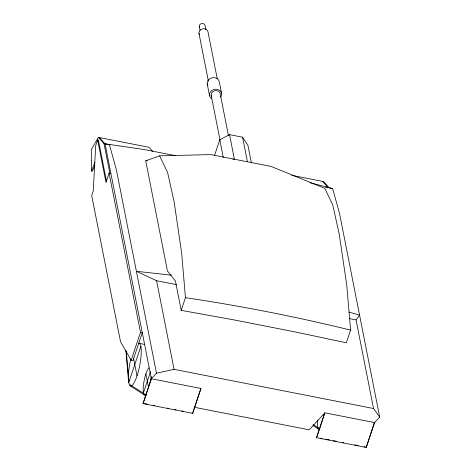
<?xml version="1.0" encoding="UTF-8"?>
<svg xmlns="http://www.w3.org/2000/svg" width="471" height="471" viewBox="0 0 471 471"><rect width="100%" height="100%" fill="white"/><g stroke="black" fill="none" stroke-linecap="round" stroke-linejoin="round"><path stroke-width="0.71" d="M146.74 393.185A14.048 3.238 -78.9 0 1 144.244 394.845L144.45 393.921L130.214 384.766L130.014 385.69L144.244 394.845L146.369 395.263M106.617 181.847L98.392 140.134L97.627 139.981L95.69 145.763L93.258 190.943L91.71 195.571L120.564 341.864L131.179 360.197L132.963 360.55L142.289 332.685L140.505 332.332L109.101 173.128L110.891 173.475M109.101 173.128L105.993 182.418L97.627 139.981M131.179 360.197L140.505 332.332M138.239 343.224A21.819 5.028 -78.9 0 1 139.763 365.272A21.819 5.028 -78.9 0 1 130.014 385.69L128.695 382.735L140.864 346.368M214.517 155.477L219.78 139.757L229.542 134.647L242.571 137.208L247.917 145.286L251.414 163.013M144.244 394.845L143.396 392.944L150.543 371.59M99.393 137.55L105.039 143.82L151.374 378.743L201.029 388.498L192.71 413.361L143.054 403.612L151.309 378.407M143.054 403.612L151.374 378.743L156.49 373.197L174.064 369.335L373.527 408.516L379.673 417.041L374.557 422.587L366.238 447.45L316.583 437.694L324.601 413.185M181.211 310.365L185.456 297.684L181.647 252.945L174.146 201.988L167.629 172.539L159.598 155.842L145.722 160.799L167.452 270.978L175.412 280.963L181.211 310.365L233.94 319.903L294.139 331.725L346.35 342.8L350.595 330.124L346.786 285.385L339.285 234.428L332.767 204.973L324.737 188.276L271.002 166.416L210.802 154.594L159.598 155.842M192.875 412.337L200.728 388.852M316.583 437.694L324.902 412.832L374.557 422.587L374.486 422.246L366.238 447.45M94.842 165.362L92.475 171.232L91.456 171.032L94.877 162.554M152.816 151.485L149.048 147.305L98.374 137.349L91.327 149.59L91.456 171.032M373.527 408.516L356.047 319.897L359.573 315.134L349.035 312.114M324.902 412.832L309.217 429.84L193.987 407.203M145.722 160.799L147.182 160.77M232.945 159.18L234.387 159.222L229.542 134.647M171.267 275.17L136.39 271.29L156.584 280.716L176.749 284.678M105.039 143.82L144.014 149.495L175.648 155.713M291.631 175.312L323.595 181.588L329.241 187.858M98.374 137.349L104.02 143.62L110.079 144.809M325.343 187.093L328.222 187.658L322.576 181.388M349.57 318.626L356.047 319.897M139.546 343.412L144.497 344.383M142.99 403.27L147.305 404.118M153.063 405.248L154.5 405.531M167.458 408.08L168.895 408.363M174.653 409.493L176.089 409.776M181.847 410.906L183.29 411.189M320.833 438.207L322.27 438.489M325.867 439.196L329.464 439.902M333.068 440.609L336.665 441.315M342.423 442.446L343.859 442.728M354.657 444.848L358.254 445.554M364.012 446.685L365.449 446.973M328.852 187.788L332.62 188.565L339.532 213.534L379.673 417.041M309.942 182.736L332.62 188.565M313.197 424.583L318.767 428.168L318.567 429.087L312.997 425.507M109.437 144.727L116.349 169.69L156.49 373.197M242.571 137.208L247.416 161.783M221.641 93.605L219.345 81.972A6.147 5.21 -11.2 0 0 211.432 77.968A6.147 5.21 -11.2 0 0 207.905 85.675M217.213 78.639L208.011 31.963A4.575 3.88 -11.2 0 0 202.118 28.978A4.575 3.88 -11.2 0 0 199.492 34.719M228.4 135.348L220.216 93.859A4.575 3.88 -11.2 0 0 214.329 90.879A4.575 3.88 -11.2 0 0 211.703 96.62M205.833 29.549L205.05 25.575A2.908 2.467 -11.2 0 0 201.311 23.68A2.908 2.467 -11.2 0 0 199.639 27.324M199.304 26.417L200.087 30.397M198.962 33.294L208.447 81.406M211.167 95.195L220.057 140.258M219.78 139.757L223.278 157.485M207.187 83.761L209.483 95.395M192.645 413.026L192.71 413.361M156.584 280.716L174.064 369.335M104.02 143.62L109.873 173.275M145.875 373.927L148.624 387.874M133.523 358.172L137.02 375.893M126.257 351.13L128.93 381.534L128.654 382.234L125.857 350.383M319.886 428.922A14.048 3.238 -78.9 0 1 317.678 420.067M151.273 376.647A14.048 3.238 -78.9 0 1 150.29 382.841M143.396 392.944A14.048 3.238 -78.9 0 1 144.485 378.967A14.048 3.238 -78.9 0 1 149.066 367.792M128.695 382.735A21.819 5.028 -78.9 0 1 130.867 358.996M211.732 98.792A6.147 5.21 -11.2 0 1 210.631 91.662A6.147 5.21 -11.2 0 1 218.962 89.967A6.147 5.21 -11.2 0 1 220.787 96.944M185.456 297.684A1656.089 1404.481 -11.2 0 1 350.595 330.124"/></g></svg>
